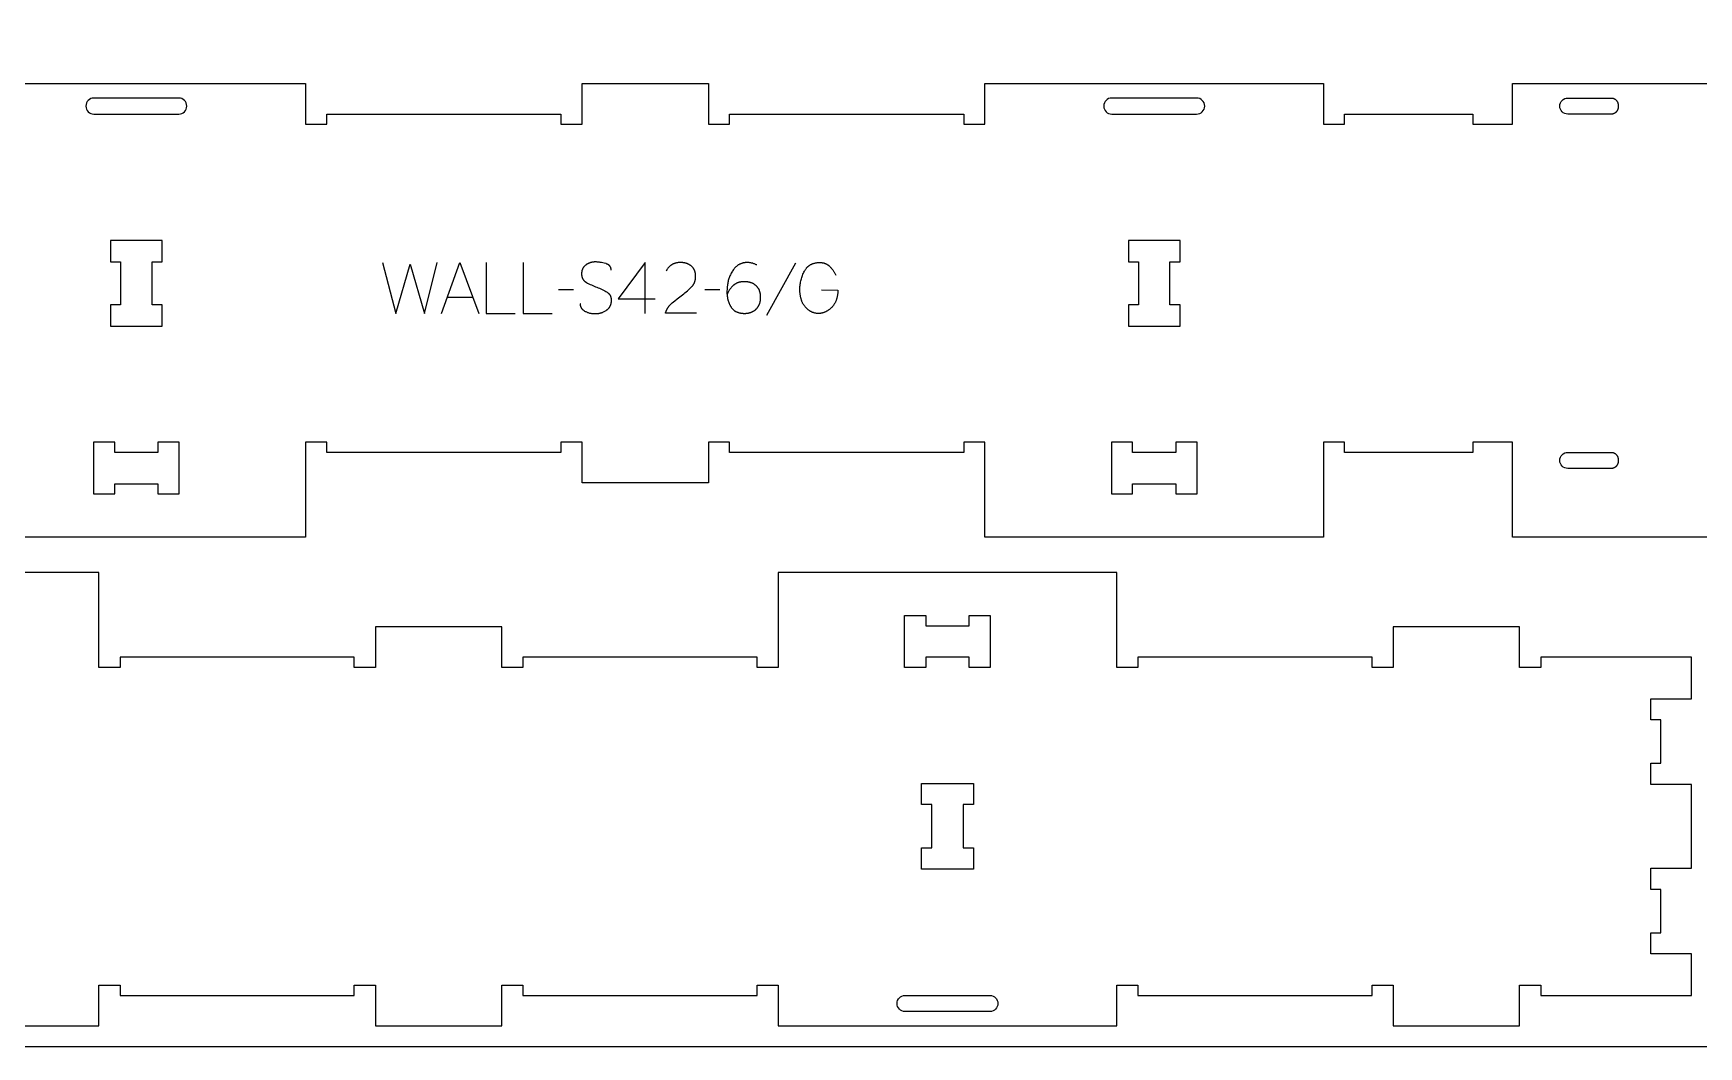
# Model space of a CAD drawing. Extents: x 0 to 4485, y 0 to 10771.
# Drawn here: x 1704 to 2686, y 4349 to 4947 of the extents above; entities that cross this region are included whole.
import ezdxf

# ---------------------------------------------------------------- set-up
doc = ezdxf.new("R2010")
doc.units = 0
for name, color, linetype in [('0_SHEET_SPRUCEPLY_2440X122', 1, 'CONTINUOUS'), ('1_ANYTOOL_1MMDEEP_LABELS_S', 2, 'CONTINUOUS'), ('3_ANYTOOL_CUTTHROUGH_INSID', 4, 'CONTINUOUS'), ('4_ANYTOOL_CUTTHROUGH_OUTSI', 5, 'CONTINUOUS')]:
    doc.layers.add(name, color=color, linetype=linetype)

msp = doc.modelspace()

# ---------------------------------------------------------------- linework, layer by layer
at = {"layer": '0_SHEET_SPRUCEPLY_2440X122'}
msp.add_lwpolyline([(2737.94, 5569.42), (2737.94, 4349.42), (297.94, 4349.42), (297.94, 5569.42)], close=True, dxfattribs=at)
at = {"layer": '1_ANYTOOL_1MMDEEP_LABELS_S', "color": 2}
for points in [[(1910.39, 4811.96), (1918.11, 4781.96), (1926.55, 4811.06), (1935.04, 4781.96), (1942.54, 4811.96)], [(1945.11, 4781.96), (1955.99, 4811.96), (1967.05, 4781.96)], [(1971.34, 4811.96), (1971.34, 4781.96), (1988.44, 4781.96)], [(1993.15, 4811.96), (1993.15, 4781.96), (2010.25, 4781.96)], [(2045.14, 4807.38), (2045.13, 4807.57), (2045.13, 4807.66), (2045.12, 4807.75), (2045.12, 4807.84), (2045.11, 4807.93), (2045.1, 4808.02), (2045.09, 4808.11), (2045.07, 4808.19), (2045.06, 4808.28), (2045.04, 4808.36), (2045.02, 4808.44), (2045, 4808.53), (2044.98, 4808.61), (2044.96, 4808.69), (2044.93, 4808.77), (2044.91, 4808.85), (2044.88, 4808.92), (2044.85, 4809), (2044.82, 4809.07), (2044.78, 4809.15), (2044.75, 4809.22), (2044.71, 4809.29), (2044.68, 4809.36), (2044.64, 4809.43), (2044.6, 4809.5), (2044.55, 4809.57), (2044.51, 4809.64), (2044.46, 4809.7), (2044.42, 4809.77), (2044.37, 4809.83), (2044.32, 4809.9), (2044.27, 4809.96), (2044.21, 4810.02), (2044.16, 4810.08), (2044.1, 4810.14), (2044.04, 4810.19), (2043.98, 4810.25), (2043.92, 4810.31), (2043.86, 4810.36), (2043.79, 4810.41), (2043.72, 4810.47), (2043.66, 4810.52), (2043.59, 4810.57), (2043.52, 4810.62), (2043.44, 4810.67), (2043.37, 4810.71), (2043.29, 4810.76), (2043.22, 4810.81), (2043.14, 4810.85), (2043.05, 4810.89), (2042.97, 4810.94), (2042.8, 4811.02), (2042.63, 4811.09), (2042.44, 4811.17), (2042.26, 4811.24), (2042.06, 4811.3), (2041.86, 4811.36), (2041.05, 4811.58), (2040.25, 4811.78), (2039.46, 4811.94), (2038.69, 4812.07), (2038.31, 4812.13), (2037.94, 4812.17), (2037.56, 4812.21), (2037.19, 4812.25), (2036.83, 4812.27), (2036.47, 4812.29), (2036.11, 4812.3), (2035.75, 4812.31), (2035.56, 4812.3), (2035.36, 4812.3), (2035.17, 4812.29), (2034.98, 4812.28), (2034.79, 4812.26), (2034.6, 4812.24), (2034.41, 4812.22), (2034.23, 4812.19), (2034.04, 4812.16), (2033.86, 4812.13), (2033.68, 4812.09), (2033.5, 4812.05), (2033.32, 4812.01), (2033.14, 4811.96), (2032.96, 4811.91), (2032.78, 4811.85), (2032.61, 4811.79), (2032.43, 4811.73), (2032.26, 4811.66), (2032.09, 4811.59), (2031.92, 4811.52), (2031.75, 4811.45), (2031.59, 4811.37), (2031.42, 4811.28), (2031.26, 4811.19), (2031.09, 4811.1), (2030.93, 4811.01), (2030.77, 4810.91), (2030.61, 4810.81), (2030.45, 4810.71), (2030.29, 4810.6), (2030.14, 4810.48), (2029.98, 4810.37), (2029.84, 4810.25), (2029.69, 4810.13), (2029.55, 4810), (2029.42, 4809.88), (2029.29, 4809.75), (2029.17, 4809.61), (2029.05, 4809.48), (2028.94, 4809.34), (2028.83, 4809.19), (2028.72, 4809.05), (2028.62, 4808.9), (2028.53, 4808.75), (2028.44, 4808.59), (2028.35, 4808.43), (2028.27, 4808.27), (2028.2, 4808.11), (2028.13, 4807.94), (2028.06, 4807.77), (2028, 4807.6), (2027.94, 4807.42), (2027.89, 4807.24), (2027.85, 4807.06), (2027.81, 4806.87), (2027.77, 4806.68), (2027.74, 4806.49), (2027.71, 4806.3), (2027.69, 4806.1), (2027.67, 4805.9), (2027.66, 4805.69), (2027.65, 4805.49), (2027.65, 4805.28), (2027.65, 4805.06), (2027.66, 4804.85), (2027.68, 4804.64), (2027.7, 4804.44), (2027.72, 4804.24), (2027.75, 4804.04), (2027.79, 4803.85), (2027.83, 4803.66), (2027.87, 4803.47), (2027.93, 4803.29), (2027.99, 4803.11), (2028.05, 4802.94), (2028.08, 4802.85), (2028.12, 4802.77), (2028.15, 4802.68), (2028.19, 4802.6), (2028.23, 4802.52), (2028.27, 4802.44), (2028.31, 4802.36), (2028.36, 4802.28), (2028.4, 4802.2), (2028.45, 4802.12), (2028.5, 4802.04), (2028.55, 4801.97), (2028.6, 4801.89), (2028.65, 4801.82), (2028.7, 4801.75), (2028.76, 4801.67), (2028.81, 4801.6), (2028.87, 4801.53), (2028.93, 4801.46), (2028.99, 4801.4), (2029.05, 4801.33), (2029.11, 4801.26), (2029.18, 4801.2), (2029.24, 4801.13), (2029.38, 4801), (2029.52, 4800.88), (2029.66, 4800.76), (2029.82, 4800.65), (2029.97, 4800.53), (2030.14, 4800.43), (2030.31, 4800.32), (2030.48, 4800.22), (2031.19, 4799.83), (2031.93, 4799.45), (2032.67, 4799.08), (2033.44, 4798.73), (2034.22, 4798.38), (2035.01, 4798.05), (2035.82, 4797.72), (2036.65, 4797.41), (2037.48, 4797.1), (2038.28, 4796.77), (2039.07, 4796.43), (2039.83, 4796.07), (2040.58, 4795.69), (2041.3, 4795.3), (2042.01, 4794.9), (2042.69, 4794.48), (2042.86, 4794.37), (2043.02, 4794.26), (2043.17, 4794.14), (2043.25, 4794.08), (2043.32, 4794.02), (2043.39, 4793.96), (2043.46, 4793.89), (2043.53, 4793.83), (2043.6, 4793.76), (2043.67, 4793.7), (2043.73, 4793.63), (2043.79, 4793.56), (2043.86, 4793.49), (2043.92, 4793.42), (2043.98, 4793.35), (2044.03, 4793.28), (2044.09, 4793.21), (2044.14, 4793.14), (2044.2, 4793.06), (2044.25, 4792.99), (2044.3, 4792.91), (2044.35, 4792.83), (2044.39, 4792.75), (2044.44, 4792.67), (2044.48, 4792.59), (2044.52, 4792.51), (2044.57, 4792.43), (2044.61, 4792.34), (2044.64, 4792.26), (2044.68, 4792.17), (2044.72, 4792.09), (2044.75, 4792), (2044.78, 4791.91), (2044.81, 4791.82), (2044.84, 4791.73), (2044.87, 4791.64), (2044.9, 4791.55), (2044.95, 4791.36), (2044.99, 4791.17), (2045.03, 4790.97), (2045.06, 4790.77), (2045.08, 4790.57), (2045.1, 4790.36), (2045.11, 4790.15), (2045.12, 4789.94), (2045.12, 4789.72), (2045.12, 4789.49), (2045.11, 4789.27), (2045.09, 4789.03), (2045.07, 4788.8), (2045.05, 4788.58), (2045.02, 4788.35), (2044.98, 4788.13), (2044.94, 4787.92), (2044.89, 4787.7), (2044.84, 4787.49), (2044.78, 4787.29), (2044.72, 4787.09), (2044.66, 4786.89), (2044.58, 4786.7), (2044.51, 4786.51), (2044.43, 4786.32), (2044.34, 4786.14), (2044.25, 4785.96), (2044.15, 4785.78), (2044.05, 4785.61), (2043.94, 4785.44), (2043.83, 4785.28), (2043.71, 4785.12), (2043.59, 4784.96), (2043.47, 4784.81), (2043.33, 4784.66), (2043.2, 4784.51), (2043.06, 4784.37), (2042.91, 4784.23), (2042.76, 4784.1), (2042.6, 4783.97), (2042.44, 4783.84), (2042.27, 4783.72), (2042.1, 4783.6), (2041.92, 4783.48), (2041.56, 4783.26), (2041.2, 4783.06), (2040.83, 4782.86), (2040.46, 4782.69), (2040.08, 4782.52), (2039.71, 4782.37), (2039.52, 4782.3), (2039.32, 4782.23), (2039.13, 4782.17), (2038.94, 4782.11), (2038.74, 4782.05), (2038.55, 4782), (2038.35, 4781.95), (2038.16, 4781.9), (2037.96, 4781.86), (2037.76, 4781.82), (2037.56, 4781.79), (2037.36, 4781.75), (2037.16, 4781.72), (2036.96, 4781.7), (2036.55, 4781.66), (2036.14, 4781.63), (2035.73, 4781.62), (2035.32, 4781.62), (2034.91, 4781.64), (2034.5, 4781.66), (2034.11, 4781.7), (2033.71, 4781.75), (2033.32, 4781.82), (2032.93, 4781.89), (2032.55, 4781.98), (2032.18, 4782.09), (2031.8, 4782.2), (2031.44, 4782.33), (2031.07, 4782.47), (2030.71, 4782.63), (2030.36, 4782.79), (2030.01, 4782.97), (2029.67, 4783.16), (2029.5, 4783.26), (2029.33, 4783.37), (2029.18, 4783.47), (2029.02, 4783.58), (2028.88, 4783.7), (2028.73, 4783.81), (2028.6, 4783.93), (2028.47, 4784.05), (2028.34, 4784.17), (2028.22, 4784.3), (2028.1, 4784.43), (2027.99, 4784.56), (2027.94, 4784.63), (2027.89, 4784.7), (2027.84, 4784.77), (2027.79, 4784.84), (2027.74, 4784.91), (2027.7, 4784.98), (2027.65, 4785.05), (2027.61, 4785.12), (2027.57, 4785.2), (2027.53, 4785.27), (2027.49, 4785.35), (2027.45, 4785.42), (2027.41, 4785.5), (2027.38, 4785.58), (2027.34, 4785.65), (2027.31, 4785.73), (2027.28, 4785.81), (2027.25, 4785.89), (2027.22, 4785.97), (2027.19, 4786.05), (2027.14, 4786.22), (2027.09, 4786.39), (2027.05, 4786.56), (2027.02, 4786.73), (2026.99, 4786.91), (2026.97, 4787.09), (2026.95, 4787.27), (2026.93, 4787.45), (2026.93, 4787.64), (2026.92, 4787.83)], [(2065.15, 4781.96), (2065.19, 4812.01), (2049.17, 4790.62)], [(2095.37, 4782.01), (2077.07, 4782.05), (2077.21, 4782.5), (2077.29, 4782.73), (2077.37, 4782.95), (2077.46, 4783.17), (2077.55, 4783.39), (2077.64, 4783.6), (2077.74, 4783.82), (2077.84, 4784.03), (2077.94, 4784.23), (2078.05, 4784.44), (2078.16, 4784.64), (2078.27, 4784.84), (2078.39, 4785.04), (2078.51, 4785.24), (2078.64, 4785.43), (2078.76, 4785.62), (2078.9, 4785.81), (2079.03, 4786), (2079.17, 4786.18), (2079.31, 4786.36), (2079.46, 4786.54), (2079.61, 4786.72), (2079.76, 4786.89), (2079.92, 4787.06), (2080.08, 4787.23), (2080.24, 4787.4), (2080.41, 4787.56), (2080.58, 4787.73), (2080.76, 4787.89), (2081.12, 4788.2), (2082.59, 4789.42), (2084.08, 4790.6), (2085.59, 4791.76), (2087.12, 4792.89), (2087.87, 4793.45), (2088.6, 4794.02), (2089.31, 4794.6), (2090, 4795.18), (2090.67, 4795.78), (2091.31, 4796.38), (2091.94, 4796.99), (2092.54, 4797.61), (2092.68, 4797.76), (2092.82, 4797.92), (2092.96, 4798.08), (2093.09, 4798.25), (2093.22, 4798.41), (2093.34, 4798.58), (2093.46, 4798.75), (2093.57, 4798.92), (2093.68, 4799.1), (2093.78, 4799.27), (2093.88, 4799.45), (2093.97, 4799.63), (2094.06, 4799.82), (2094.15, 4800), (2094.23, 4800.19), (2094.3, 4800.38), (2094.38, 4800.57), (2094.44, 4800.77), (2094.5, 4800.97), (2094.56, 4801.17), (2094.62, 4801.37), (2094.66, 4801.57), (2094.71, 4801.78), (2094.75, 4801.99), (2094.78, 4802.2), (2094.81, 4802.41), (2094.84, 4802.62), (2094.86, 4802.84), (2094.87, 4803.06), (2094.88, 4803.28), (2094.89, 4803.51), (2094.89, 4803.73), (2094.89, 4803.98), (2094.88, 4804.23), (2094.87, 4804.47), (2094.85, 4804.71), (2094.83, 4804.95), (2094.81, 4805.18), (2094.77, 4805.4), (2094.74, 4805.63), (2094.69, 4805.85), (2094.65, 4806.06), (2094.6, 4806.28), (2094.54, 4806.48), (2094.48, 4806.69), (2094.41, 4806.89), (2094.34, 4807.09), (2094.26, 4807.28), (2094.18, 4807.47), (2094.09, 4807.66), (2094, 4807.84), (2093.91, 4808.02), (2093.81, 4808.19), (2093.7, 4808.36), (2093.59, 4808.53), (2093.47, 4808.69), (2093.35, 4808.85), (2093.22, 4809.01), (2093.09, 4809.16), (2092.96, 4809.31), (2092.82, 4809.45), (2092.67, 4809.59), (2092.52, 4809.73), (2092.37, 4809.86), (2092.21, 4809.99), (2092.04, 4810.12), (2091.88, 4810.24), (2091.71, 4810.36), (2091.54, 4810.47), (2091.37, 4810.58), (2091.2, 4810.68), (2091.02, 4810.78), (2090.84, 4810.88), (2090.66, 4810.97), (2090.47, 4811.06), (2090.28, 4811.14), (2090.09, 4811.22), (2089.9, 4811.3), (2089.7, 4811.37), (2089.5, 4811.44), (2089.3, 4811.5), (2089.1, 4811.56), (2088.89, 4811.62), (2088.69, 4811.67), (2088.47, 4811.72), (2088.26, 4811.76), (2088.04, 4811.8), (2087.83, 4811.83), (2087.6, 4811.86), (2087.38, 4811.89), (2087.15, 4811.91), (2086.92, 4811.93), (2086.69, 4811.94), (2086.46, 4811.96), (2085.98, 4811.96), (2085.61, 4811.96), (2085.25, 4811.94), (2084.9, 4811.92), (2084.55, 4811.88), (2084.21, 4811.84), (2083.88, 4811.78), (2083.55, 4811.72), (2083.23, 4811.64), (2082.92, 4811.56), (2082.76, 4811.51), (2082.61, 4811.47), (2082.46, 4811.41), (2082.31, 4811.36), (2082.16, 4811.3), (2082.01, 4811.25), (2081.87, 4811.19), (2081.73, 4811.12), (2081.58, 4811.06), (2081.44, 4810.99), (2081.31, 4810.92), (2081.17, 4810.84), (2081.03, 4810.77), (2080.9, 4810.69), (2080.77, 4810.61), (2080.64, 4810.52), (2080.51, 4810.44), (2080.38, 4810.35), (2080.26, 4810.26), (2080.14, 4810.17), (2080.01, 4810.07), (2079.89, 4809.97), (2079.77, 4809.87), (2079.66, 4809.77), (2079.54, 4809.66), (2079.43, 4809.55), (2079.32, 4809.44), (2079.2, 4809.33), (2079.1, 4809.21), (2078.99, 4809.09), (2078.88, 4808.97), (2078.78, 4808.85), (2078.58, 4808.6), (2078.38, 4808.33), (2078.19, 4808.06), (2078.01, 4807.77), (2077.83, 4807.48), (2077.66, 4807.18), (2077.49, 4806.86)], [(2130.94, 4810.51), (2130.6, 4810.68), (2130.26, 4810.85), (2129.92, 4811), (2129.58, 4811.14), (2129.23, 4811.27), (2128.89, 4811.39), (2128.54, 4811.5), (2128.19, 4811.6), (2127.85, 4811.68), (2127.49, 4811.76), (2127.14, 4811.82), (2126.79, 4811.87), (2126.44, 4811.91), (2126.08, 4811.94), (2125.72, 4811.96), (2125.37, 4811.96), (2125.05, 4811.96), (2124.74, 4811.95), (2124.43, 4811.93), (2124.12, 4811.9), (2123.82, 4811.86), (2123.53, 4811.82), (2123.23, 4811.77), (2122.95, 4811.7), (2122.66, 4811.64), (2122.38, 4811.56), (2122.11, 4811.47), (2121.84, 4811.38), (2121.57, 4811.28), (2121.3, 4811.17), (2121.05, 4811.05), (2120.79, 4810.93), (2120.54, 4810.8), (2120.29, 4810.65), (2120.05, 4810.51), (2119.81, 4810.35), (2119.58, 4810.18), (2119.35, 4810.01), (2119.12, 4809.83), (2118.9, 4809.64), (2118.68, 4809.44), (2118.46, 4809.23), (2118.25, 4809.02), (2118.05, 4808.8), (2117.85, 4808.57), (2117.65, 4808.33), (2117.45, 4808.08), (2117.27, 4807.83), (2116.9, 4807.31), (2116.55, 4806.79), (2116.23, 4806.26), (2115.92, 4805.73), (2115.63, 4805.19), (2115.36, 4804.65), (2115.12, 4804.11), (2114.89, 4803.56), (2114.68, 4803.01), (2114.49, 4802.45), (2114.32, 4801.89), (2114.16, 4801.32), (2114.03, 4800.75), (2113.92, 4800.18), (2113.83, 4799.6), (2113.75, 4799.02), (2113.52, 4797.22), (2113.48, 4796.94), (2113.45, 4796.64), (2113.42, 4796.32), (2113.4, 4795.98), (2113.37, 4795.23), (2113.37, 4794.39), (2113.37, 4793.79), (2113.4, 4793.2), (2113.45, 4792.61), (2113.51, 4792.04), (2113.6, 4791.47), (2113.7, 4790.91), (2113.76, 4790.63), (2113.82, 4790.36), (2113.89, 4790.08), (2113.96, 4789.81), (2114.04, 4789.54), (2114.12, 4789.28), (2114.2, 4789.01), (2114.29, 4788.75), (2114.39, 4788.49), (2114.49, 4788.23), (2114.59, 4787.97), (2114.7, 4787.72), (2114.82, 4787.47), (2114.94, 4787.22), (2115.06, 4786.97), (2115.19, 4786.72), (2115.32, 4786.48), (2115.46, 4786.23), (2115.6, 4785.99), (2115.74, 4785.76), (2115.9, 4785.52), (2116.05, 4785.3), (2116.22, 4785.08), (2116.39, 4784.87), (2116.48, 4784.76), (2116.56, 4784.66), (2116.65, 4784.56), (2116.75, 4784.47), (2116.84, 4784.37), (2116.94, 4784.28), (2117.03, 4784.19), (2117.13, 4784.1), (2117.23, 4784.01), (2117.33, 4783.92), (2117.43, 4783.84), (2117.54, 4783.76), (2117.64, 4783.68), (2117.75, 4783.6), (2117.86, 4783.52), (2117.97, 4783.44), (2118.08, 4783.37), (2118.2, 4783.3), (2118.31, 4783.23), (2118.43, 4783.16), (2118.67, 4783.03), (2118.91, 4782.91), (2119.16, 4782.8), (2119.42, 4782.69), (2119.68, 4782.59), (2119.95, 4782.5), (2120.22, 4782.41), (2120.5, 4782.33), (2120.79, 4782.26), (2121.08, 4782.2), (2121.38, 4782.14), (2121.69, 4782.1), (2122, 4782.06), (2122.32, 4782.02), (2122.64, 4782), (2122.97, 4781.98), (2123.31, 4781.97), (2123.65, 4781.96), (2123.92, 4781.97), (2124.19, 4781.97), (2124.46, 4781.99), (2124.72, 4782), (2124.97, 4782.03), (2125.23, 4782.06), (2125.48, 4782.09), (2125.73, 4782.13), (2125.97, 4782.17), (2126.21, 4782.22), (2126.45, 4782.27), (2126.68, 4782.33), (2126.91, 4782.39), (2127.14, 4782.46), (2127.36, 4782.54), (2127.58, 4782.62), (2127.79, 4782.7), (2128.01, 4782.79), (2128.22, 4782.88), (2128.42, 4782.98), (2128.62, 4783.09), (2128.82, 4783.2), (2129.02, 4783.31), (2129.21, 4783.43), (2129.4, 4783.56), (2129.58, 4783.69), (2129.76, 4783.82), (2129.94, 4783.96), (2130.11, 4784.11), (2130.28, 4784.26), (2130.45, 4784.42), (2130.62, 4784.58), (2130.77, 4784.74), (2130.93, 4784.91), (2131.08, 4785.08), (2131.22, 4785.26), (2131.36, 4785.44), (2131.5, 4785.62), (2131.63, 4785.8), (2131.75, 4785.99), (2131.87, 4786.18), (2131.98, 4786.37), (2132.09, 4786.57), (2132.2, 4786.77), (2132.29, 4786.98), (2132.39, 4787.18), (2132.48, 4787.4), (2132.56, 4787.61), (2132.64, 4787.83), (2132.71, 4788.05), (2132.78, 4788.27), (2132.84, 4788.5), (2132.9, 4788.73), (2132.96, 4788.96), (2133, 4789.2), (2133.05, 4789.44), (2133.08, 4789.68), (2133.12, 4789.93), (2133.14, 4790.18), (2133.17, 4790.43), (2133.19, 4790.69), (2133.2, 4790.95), (2133.21, 4791.21), (2133.21, 4791.48), (2133.21, 4791.75), (2133.2, 4792.02), (2133.18, 4792.28), (2133.17, 4792.54), (2133.14, 4792.8), (2133.11, 4793.05), (2133.08, 4793.3), (2133.04, 4793.54), (2133, 4793.78), (2132.95, 4794.02), (2132.89, 4794.25), (2132.83, 4794.48), (2132.77, 4794.7), (2132.7, 4794.93), (2132.62, 4795.14), (2132.54, 4795.36), (2132.46, 4795.57), (2132.37, 4795.77), (2132.27, 4795.97), (2132.17, 4796.17), (2132.06, 4796.37), (2131.95, 4796.56), (2131.84, 4796.74), (2131.71, 4796.93), (2131.59, 4797.1), (2131.45, 4797.28), (2131.32, 4797.45), (2131.17, 4797.62), (2131.03, 4797.78), (2130.87, 4797.94), (2130.71, 4798.1), (2130.55, 4798.25), (2130.38, 4798.4), (2130.21, 4798.54), (2130.04, 4798.68), (2129.86, 4798.81), (2129.68, 4798.94), (2129.5, 4799.06), (2129.31, 4799.18), (2129.12, 4799.3), (2128.93, 4799.41), (2128.73, 4799.51), (2128.53, 4799.62), (2128.33, 4799.71), (2128.12, 4799.8), (2127.91, 4799.89), (2127.7, 4799.97), (2127.49, 4800.05), (2127.27, 4800.12), (2127.05, 4800.19), (2126.82, 4800.25), (2126.59, 4800.31), (2126.36, 4800.37), (2126.13, 4800.41), (2125.89, 4800.46), (2125.65, 4800.5), (2125.41, 4800.53), (2125.16, 4800.56), (2124.91, 4800.59), (2124.65, 4800.61), (2124.4, 4800.63), (2124.14, 4800.64), (2123.87, 4800.65), (2123.61, 4800.65), (2123.14, 4800.64), (2122.68, 4800.62), (2122.45, 4800.6), (2122.23, 4800.58), (2122.01, 4800.56), (2121.79, 4800.53), (2121.58, 4800.5), (2121.36, 4800.46), (2121.16, 4800.42), (2120.95, 4800.38), (2120.75, 4800.33), (2120.55, 4800.28), (2120.35, 4800.23), (2120.15, 4800.17), (2119.96, 4800.1), (2119.77, 4800.04), (2119.58, 4799.97), (2119.4, 4799.9), (2119.22, 4799.82), (2119.04, 4799.74), (2118.87, 4799.65), (2118.69, 4799.56), (2118.52, 4799.47), (2118.36, 4799.38), (2118.19, 4799.28), (2118.03, 4799.17), (2117.87, 4799.07), (2117.72, 4798.95), (2117.57, 4798.84), (2117.42, 4798.72), (2117.27, 4798.6), (2117.12, 4798.47), (2116.98, 4798.34), (2116.83, 4798.21), (2116.55, 4797.94), (2116.27, 4797.65), (2116, 4797.35), (2115.74, 4797.03), (2115.48, 4796.7), (2115.22, 4796.36), (2114.98, 4796.01), (2114.74, 4795.64), (2114.5, 4795.26), (2114.27, 4794.86), (2114.05, 4794.45), (2113.83, 4794.03), (2113.61, 4793.6), (2113.41, 4793.15)], [(2153.78, 4811.49), (2136.59, 4780.72)], [(2168.99, 4795.76), (2178.77, 4795.72), (2178.73, 4794.89), (2178.67, 4794.09), (2178.63, 4793.7), (2178.58, 4793.31), (2178.53, 4792.93), (2178.47, 4792.56), (2178.4, 4792.19), (2178.33, 4791.83), (2178.25, 4791.47), (2178.16, 4791.13), (2178.07, 4790.78), (2177.97, 4790.45), (2177.87, 4790.12), (2177.75, 4789.8), (2177.63, 4789.48), (2177.51, 4789.17), (2177.38, 4788.86), (2177.24, 4788.57), (2177.09, 4788.27), (2176.94, 4787.99), (2176.78, 4787.71), (2176.62, 4787.44), (2176.44, 4787.17), (2176.27, 4786.91), (2176.08, 4786.65), (2175.89, 4786.41), (2175.69, 4786.16), (2175.49, 4785.93), (2175.28, 4785.7), (2175.06, 4785.48), (2174.84, 4785.26), (2174.61, 4785.05), (2174.39, 4784.85), (2174.16, 4784.65), (2173.94, 4784.46), (2173.71, 4784.28), (2173.48, 4784.11), (2173.25, 4783.94), (2173.02, 4783.78), (2172.79, 4783.62), (2172.55, 4783.47), (2172.32, 4783.33), (2172.08, 4783.2), (2171.85, 4783.07), (2171.61, 4782.95), (2171.37, 4782.83), (2171.13, 4782.72), (2170.88, 4782.62), (2170.64, 4782.53), (2170.4, 4782.44), (2170.15, 4782.36), (2169.9, 4782.29), (2169.65, 4782.22), (2169.41, 4782.16), (2169.15, 4782.11), (2168.9, 4782.06), (2168.65, 4782.02), (2168.4, 4781.99), (2168.14, 4781.96), (2167.88, 4781.94), (2167.62, 4781.93), (2167.37, 4781.92), (2167.11, 4781.92), (2166.85, 4781.93), (2166.59, 4781.94), (2166.34, 4781.97), (2166.08, 4781.99), (2165.83, 4782.03), (2165.58, 4782.07), (2165.33, 4782.12), (2165.08, 4782.18), (2164.84, 4782.25), (2164.59, 4782.32), (2164.35, 4782.39), (2164.11, 4782.48), (2163.87, 4782.57), (2163.63, 4782.67), (2163.39, 4782.78), (2163.15, 4782.89), (2162.92, 4783.01), (2162.69, 4783.14), (2162.45, 4783.27), (2162.22, 4783.41), (2161.99, 4783.56), (2161.77, 4783.72), (2161.54, 4783.88), (2161.31, 4784.05), (2161.09, 4784.23), (2160.87, 4784.41), (2160.65, 4784.6), (2160.43, 4784.8), (2160.21, 4785), (2159.99, 4785.22), (2159.78, 4785.43), (2159.57, 4785.66), (2159.36, 4785.89), (2159.17, 4786.14), (2158.98, 4786.38), (2158.79, 4786.64), (2158.61, 4786.91), (2158.44, 4787.18), (2158.28, 4787.46), (2158.12, 4787.74), (2157.97, 4788.04), (2157.83, 4788.34), (2157.69, 4788.65), (2157.56, 4788.97), (2157.44, 4789.29), (2157.32, 4789.63), (2157.21, 4789.97), (2157.1, 4790.31), (2157.01, 4790.67), (2156.92, 4791.03), (2156.83, 4791.4), (2156.76, 4791.78), (2156.69, 4792.17), (2156.62, 4792.56), (2156.57, 4792.96), (2156.52, 4793.37), (2156.47, 4793.79), (2156.4, 4794.65), (2156.36, 4795.53), (2156.35, 4796.45), (2156.36, 4797.13), (2156.39, 4797.8), (2156.45, 4798.48), (2156.52, 4799.14), (2156.61, 4799.81), (2156.73, 4800.47), (2156.86, 4801.13), (2157.02, 4801.79), (2157.2, 4802.44), (2157.4, 4803.09), (2157.62, 4803.74), (2157.86, 4804.38), (2158.12, 4805.02), (2158.4, 4805.66), (2158.71, 4806.3), (2159.03, 4806.93), (2159.2, 4807.24), (2159.38, 4807.54), (2159.56, 4807.83), (2159.76, 4808.11), (2159.96, 4808.38), (2160.06, 4808.51), (2160.16, 4808.64), (2160.27, 4808.77), (2160.38, 4808.89), (2160.49, 4809.01), (2160.6, 4809.13), (2160.71, 4809.25), (2160.83, 4809.36), (2160.94, 4809.47), (2161.06, 4809.58), (2161.18, 4809.69), (2161.3, 4809.79), (2161.43, 4809.9), (2161.55, 4810), (2161.68, 4810.09), (2161.81, 4810.19), (2161.94, 4810.28), (2162.07, 4810.37), (2162.21, 4810.46), (2162.35, 4810.54), (2162.48, 4810.62), (2162.62, 4810.7), (2162.77, 4810.78), (2162.91, 4810.86), (2163.06, 4810.93), (2163.2, 4811), (2163.35, 4811.07), (2163.5, 4811.13), (2163.65, 4811.19), (2163.81, 4811.26), (2163.97, 4811.31), (2164.12, 4811.37), (2164.44, 4811.47), (2164.77, 4811.56), (2165.11, 4811.65), (2165.45, 4811.72), (2165.8, 4811.79), (2166.16, 4811.84), (2166.52, 4811.88), (2166.89, 4811.92), (2167.27, 4811.94), (2167.66, 4811.96), (2168.05, 4811.96), (2168.27, 4811.96), (2168.5, 4811.95), (2168.71, 4811.94), (2168.93, 4811.93), (2169.14, 4811.91), (2169.35, 4811.88), (2169.56, 4811.85), (2169.77, 4811.82), (2169.97, 4811.78), (2170.17, 4811.74), (2170.37, 4811.69), (2170.56, 4811.64), (2170.75, 4811.59), (2170.94, 4811.53), (2171.13, 4811.46), (2171.31, 4811.4), (2171.5, 4811.32), (2171.67, 4811.24), (2171.85, 4811.16), (2172.02, 4811.08), (2172.19, 4810.99), (2172.36, 4810.89), (2172.53, 4810.79), (2172.69, 4810.69), (2172.85, 4810.58), (2173.01, 4810.46), (2173.17, 4810.35), (2173.32, 4810.22), (2173.47, 4810.1), (2173.61, 4809.97), (2173.76, 4809.83), (2173.9, 4809.69), (2174.18, 4809.41), (2174.45, 4809.11), (2174.72, 4808.82), (2174.97, 4808.52), (2175.23, 4808.21), (2175.47, 4807.9), (2175.71, 4807.59), (2175.94, 4807.27), (2176.17, 4806.95), (2176.39, 4806.62), (2176.6, 4806.29), (2176.81, 4805.95), (2177.01, 4805.6), (2177.2, 4805.26), (2177.39, 4804.91), (2177.57, 4804.55)], [(1948.58, 4791.52), (1963.49, 4791.52)], [(2022.89, 4795.85), (2014.11, 4795.76)], [(2049.17, 4790.62), (2070.94, 4790.62)], [(2109.08, 4795.85), (2100.29, 4795.76)]]:
    msp.add_lwpolyline(points, dxfattribs=at)
at = {"layer": '3_ANYTOOL_CUTTHROUGH_INSID', "color": 4}
for points in [[(1790.2, 4909), (1740.2, 4909, 1), (1740.2, 4899.5), (1790.2, 4899.5, 1)], [(2390.2, 4909), (2340.2, 4909, 1), (2340.2, 4899.5), (2390.2, 4899.5, 1)], [(2609.02, 4909), (2634.76, 4909), (2634.86, 4909), (2634.96, 4908.99), (2635.05, 4908.99), (2635.15, 4908.98), (2635.25, 4908.97), (2635.35, 4908.95), (2635.44, 4908.93), (2635.54, 4908.91), (2635.64, 4908.89), (2635.74, 4908.86), (2635.84, 4908.83), (2635.93, 4908.8), (2636.03, 4908.77), (2636.12, 4908.73), (2636.22, 4908.69), (2636.31, 4908.64), (2636.41, 4908.6), (2636.5, 4908.55), (2636.6, 4908.49), (2636.69, 4908.44), (2636.78, 4908.38), (2636.87, 4908.32), (2636.95, 4908.25), (2637.04, 4908.19), (2637.12, 4908.12), (2637.21, 4908.05), (2637.29, 4907.97), (2637.37, 4907.89), (2637.45, 4907.81), (2637.52, 4907.73), (2637.59, 4907.65), (2637.66, 4907.56), (2637.74, 4907.47), (2637.8, 4907.38), (2637.87, 4907.29), (2637.93, 4907.2), (2637.99, 4907.1), (2638.05, 4907), (2638.11, 4906.91), (2638.16, 4906.81), (2638.21, 4906.71), (2638.26, 4906.6), (2638.31, 4906.5), (2638.36, 4906.39), (2638.4, 4906.29), (2638.44, 4906.18), (2638.48, 4906.08), (2638.51, 4905.97), (2638.54, 4905.86), (2638.57, 4905.75), (2638.6, 4905.65), (2638.63, 4905.54), (2638.65, 4905.43), (2638.67, 4905.32), (2638.69, 4905.21), (2638.71, 4905.1), (2638.72, 4904.99), (2638.74, 4904.89), (2638.75, 4904.78), (2638.76, 4904.68), (2638.76, 4904.57), (2638.77, 4904.46), (2638.77, 4904.36), (2638.77, 4904.25), (2638.77, 4904.14), (2638.77, 4904.04), (2638.76, 4903.93), (2638.76, 4903.82), (2638.75, 4903.72), (2638.74, 4903.61), (2638.72, 4903.5), (2638.71, 4903.4), (2638.69, 4903.29), (2638.67, 4903.18), (2638.65, 4903.07), (2638.63, 4902.96), (2638.6, 4902.85), (2638.57, 4902.74), (2638.54, 4902.64), (2638.51, 4902.53), (2638.48, 4902.42), (2638.44, 4902.31), (2638.4, 4902.21), (2638.36, 4902.1), (2638.31, 4902), (2638.26, 4901.89), (2638.21, 4901.79), (2638.16, 4901.69), (2638.11, 4901.59), (2638.05, 4901.49), (2637.99, 4901.4), (2637.93, 4901.3), (2637.87, 4901.21), (2637.8, 4901.11), (2637.74, 4901.02), (2637.66, 4900.93), (2637.59, 4900.85), (2637.52, 4900.77), (2637.45, 4900.68), (2637.37, 4900.6), (2637.29, 4900.53), (2637.21, 4900.45), (2637.12, 4900.38), (2637.04, 4900.31), (2636.95, 4900.24), (2636.87, 4900.18), (2636.78, 4900.12), (2636.69, 4900.06), (2636.6, 4900), (2636.5, 4899.95), (2636.41, 4899.9), (2636.31, 4899.85), (2636.22, 4899.81), (2636.12, 4899.77), (2636.03, 4899.73), (2635.93, 4899.7), (2635.84, 4899.66), (2635.74, 4899.63), (2635.64, 4899.61), (2635.54, 4899.58), (2635.44, 4899.56), (2635.35, 4899.55), (2635.25, 4899.53), (2635.15, 4899.52), (2635.05, 4899.51), (2634.96, 4899.5), (2634.86, 4899.5), (2634.76, 4899.5), (2609.02, 4899.5, -1)], [(2609.02, 4690.5, -1), (2609.02, 4700), (2634.76, 4700), (2634.86, 4700), (2634.96, 4699.99), (2635.05, 4699.99), (2635.15, 4699.98), (2635.25, 4699.97), (2635.35, 4699.95), (2635.44, 4699.93), (2635.54, 4699.91), (2635.64, 4699.89), (2635.74, 4699.86), (2635.84, 4699.83), (2635.93, 4699.8), (2636.03, 4699.77), (2636.12, 4699.73), (2636.22, 4699.69), (2636.31, 4699.64), (2636.41, 4699.6), (2636.5, 4699.55), (2636.6, 4699.49), (2636.69, 4699.44), (2636.78, 4699.38), (2636.87, 4699.32), (2636.95, 4699.25), (2637.04, 4699.19), (2637.12, 4699.12), (2637.21, 4699.05), (2637.29, 4698.97), (2637.37, 4698.89), (2637.45, 4698.81), (2637.52, 4698.73), (2637.59, 4698.65), (2637.66, 4698.56), (2637.74, 4698.47), (2637.8, 4698.38), (2637.87, 4698.29), (2637.93, 4698.2), (2637.99, 4698.1), (2638.05, 4698), (2638.11, 4697.91), (2638.16, 4697.81), (2638.21, 4697.71), (2638.26, 4697.6), (2638.31, 4697.5), (2638.36, 4697.39), (2638.4, 4697.29), (2638.44, 4697.18), (2638.48, 4697.08), (2638.51, 4696.97), (2638.54, 4696.86), (2638.57, 4696.75), (2638.6, 4696.65), (2638.63, 4696.54), (2638.65, 4696.43), (2638.67, 4696.32), (2638.69, 4696.21), (2638.71, 4696.1), (2638.72, 4695.99), (2638.74, 4695.89), (2638.75, 4695.78), (2638.76, 4695.68), (2638.76, 4695.57), (2638.77, 4695.46), (2638.77, 4695.36), (2638.77, 4695.25), (2638.77, 4695.14), (2638.77, 4695.04), (2638.76, 4694.93), (2638.76, 4694.82), (2638.75, 4694.72), (2638.74, 4694.61), (2638.72, 4694.5), (2638.71, 4694.4), (2638.69, 4694.29), (2638.67, 4694.18), (2638.65, 4694.07), (2638.63, 4693.96), (2638.6, 4693.85), (2638.57, 4693.74), (2638.54, 4693.64), (2638.51, 4693.53), (2638.48, 4693.42), (2638.44, 4693.31), (2638.4, 4693.21), (2638.36, 4693.1), (2638.31, 4693), (2638.26, 4692.89), (2638.21, 4692.79), (2638.16, 4692.69), (2638.11, 4692.59), (2638.05, 4692.49), (2637.99, 4692.4), (2637.93, 4692.3), (2637.87, 4692.21), (2637.8, 4692.11), (2637.74, 4692.02), (2637.66, 4691.93), (2637.59, 4691.85), (2637.52, 4691.77), (2637.45, 4691.68), (2637.37, 4691.6), (2637.29, 4691.53), (2637.21, 4691.45), (2637.12, 4691.38), (2637.04, 4691.31), (2636.95, 4691.24), (2636.87, 4691.18), (2636.78, 4691.12), (2636.69, 4691.06), (2636.6, 4691), (2636.5, 4690.95), (2636.41, 4690.9), (2636.31, 4690.85), (2636.22, 4690.81), (2636.12, 4690.77), (2636.03, 4690.73), (2635.93, 4690.7), (2635.84, 4690.66), (2635.74, 4690.63), (2635.64, 4690.61), (2635.54, 4690.58), (2635.44, 4690.56), (2635.35, 4690.55), (2635.25, 4690.53), (2635.15, 4690.52), (2635.05, 4690.51), (2634.96, 4690.5), (2634.86, 4690.5), (2634.76, 4690.5)], [(2268.35, 4370.17), (2218.35, 4370.17, -1), (2218.35, 4379.67), (2268.35, 4379.67, -1)]]:
    msp.add_lwpolyline(points, format="xyb", close=True, dxfattribs=at)
for points in [[(1774.45, 4786.95), (1774.45, 4812.45), (1780.45, 4812.45), (1780.45, 4824.95), (1749.95, 4824.95), (1749.95, 4812.45), (1755.95, 4812.45), (1755.95, 4786.95), (1749.95, 4786.95), (1749.95, 4774.45), (1780.45, 4774.45), (1780.45, 4786.95)], [(2374.45, 4786.95), (2374.45, 4812.45), (2380.45, 4812.45), (2380.45, 4824.95), (2349.95, 4824.95), (2349.95, 4812.45), (2355.95, 4812.45), (2355.95, 4786.95), (2349.95, 4786.95), (2349.95, 4774.45), (2380.45, 4774.45), (2380.45, 4786.95)], [(1752.45, 4681.5), (1777.95, 4681.5), (1777.95, 4675.5), (1790.45, 4675.5), (1790.45, 4706), (1777.95, 4706), (1777.95, 4700), (1752.45, 4700), (1752.45, 4706), (1739.95, 4706), (1739.95, 4675.5), (1752.45, 4675.5)], [(2352.45, 4681.5), (2377.95, 4681.5), (2377.95, 4675.5), (2390.45, 4675.5), (2390.45, 4706), (2377.95, 4706), (2377.95, 4700), (2352.45, 4700), (2352.45, 4706), (2339.95, 4706), (2339.95, 4675.5), (2352.45, 4675.5)], [(2230.6, 4597.67), (2256.1, 4597.67), (2256.1, 4603.67), (2268.6, 4603.67), (2268.6, 4573.17), (2256.1, 4573.17), (2256.1, 4579.17), (2230.6, 4579.17), (2230.6, 4573.17), (2218.1, 4573.17), (2218.1, 4603.67), (2230.6, 4603.67)], [(2252.6, 4492.22), (2252.6, 4466.72), (2258.6, 4466.72), (2258.6, 4454.22), (2228.1, 4454.22), (2228.1, 4466.72), (2234.1, 4466.72), (2234.1, 4492.22), (2228.1, 4492.22), (2228.1, 4504.72), (2258.6, 4504.72), (2258.6, 4492.22)]]:
    msp.add_lwpolyline(points, close=True, dxfattribs=at)
at = {"layer": '4_ANYTOOL_CUTTHROUGH_OUTSI', "color": 5}
for points in [[(1665.45, 4917.5), (1864.95, 4917.5), (1864.95, 4893.5), (1877.45, 4893.5), (1877.45, 4899.5), (2015.45, 4899.5), (2015.45, 4893.5), (2027.95, 4893.5), (2027.95, 4917.5), (2102.45, 4917.5), (2102.45, 4893.5), (2114.95, 4893.5), (2114.95, 4899.5), (2252.95, 4899.5), (2252.95, 4899.5), (2252.95, 4893.5), (2265.45, 4893.5), (2265.45, 4917.5), (2464.95, 4917.5), (2464.95, 4893.5), (2477.45, 4893.5), (2477.45, 4899.5), (2552.95, 4899.5), (2552.95, 4893.5), (2576.2, 4893.5), (2576.45, 4893.5), (2576.45, 4917.5), (2743.97, 4917.5)], [(2743.97, 4650), (2576.45, 4650), (2576.45, 4706), (2553.2, 4706), (2552.95, 4706), (2552.95, 4700), (2477.45, 4700), (2477.45, 4706), (2464.95, 4706), (2464.95, 4650), (2265.45, 4650), (2265.45, 4706), (2252.95, 4706), (2252.95, 4700), (2114.95, 4700), (2114.95, 4706), (2102.45, 4706), (2102.45, 4682), (2027.95, 4682), (2027.95, 4706), (2015.45, 4706), (2015.45, 4700), (1877.45, 4700), (1877.45, 4706), (1864.95, 4706), (1864.95, 4650), (1665.45, 4650)], [(1543.6, 4361.67), (1743.1, 4361.67), (1743.1, 4385.67), (1755.6, 4385.67), (1755.6, 4379.67), (1893.6, 4379.67), (1893.6, 4385.67), (1906.1, 4385.67), (1906.1, 4361.67), (1980.6, 4361.67), (1980.6, 4385.67), (1993.1, 4385.67), (1993.1, 4379.67), (2131.1, 4379.67), (2131.1, 4385.67), (2143.6, 4385.67), (2143.6, 4361.67), (2343.1, 4361.67), (2343.1, 4385.67), (2355.6, 4385.67), (2355.6, 4379.67), (2493.6, 4379.67), (2493.6, 4385.67), (2506.1, 4385.67), (2506.1, 4361.67), (2580.6, 4361.67), (2580.6, 4385.67), (2593.1, 4385.67), (2593.1, 4379.67), (2681.88, 4379.67), (2681.88, 4404.17), (2657.88, 4404.17), (2657.88, 4416.67), (2663.88, 4416.67), (2663.88, 4442.17), (2657.88, 4442.17), (2657.88, 4454.67), (2681.88, 4454.67), (2681.88, 4504.17), (2657.88, 4504.17), (2657.88, 4516.67), (2663.88, 4516.67), (2663.88, 4542.17), (2657.88, 4542.17), (2657.88, 4554.67), (2681.88, 4554.67), (2681.88, 4579.17), (2593.1, 4579.17), (2593.1, 4573.17), (2580.6, 4573.17), (2580.6, 4597.17), (2506.1, 4597.17), (2506.1, 4573.17), (2493.6, 4573.17), (2493.6, 4579.17), (2355.6, 4579.17), (2355.6, 4573.17), (2343.1, 4573.17), (2343.1, 4629.17), (2143.6, 4629.17), (2143.6, 4573.17), (2131.1, 4573.17), (2131.1, 4579.17), (1993.1, 4579.17), (1993.1, 4573.17), (1980.6, 4573.17), (1980.6, 4597.17), (1906.1, 4597.17), (1906.1, 4573.17), (1893.6, 4573.17), (1893.6, 4579.17), (1755.6, 4579.17), (1755.6, 4573.17), (1743.1, 4573.17), (1743.1, 4629.17), (1543.6, 4629.17)]]:
    msp.add_lwpolyline(points, dxfattribs=at)

doc.saveas('drawing.dxf')
